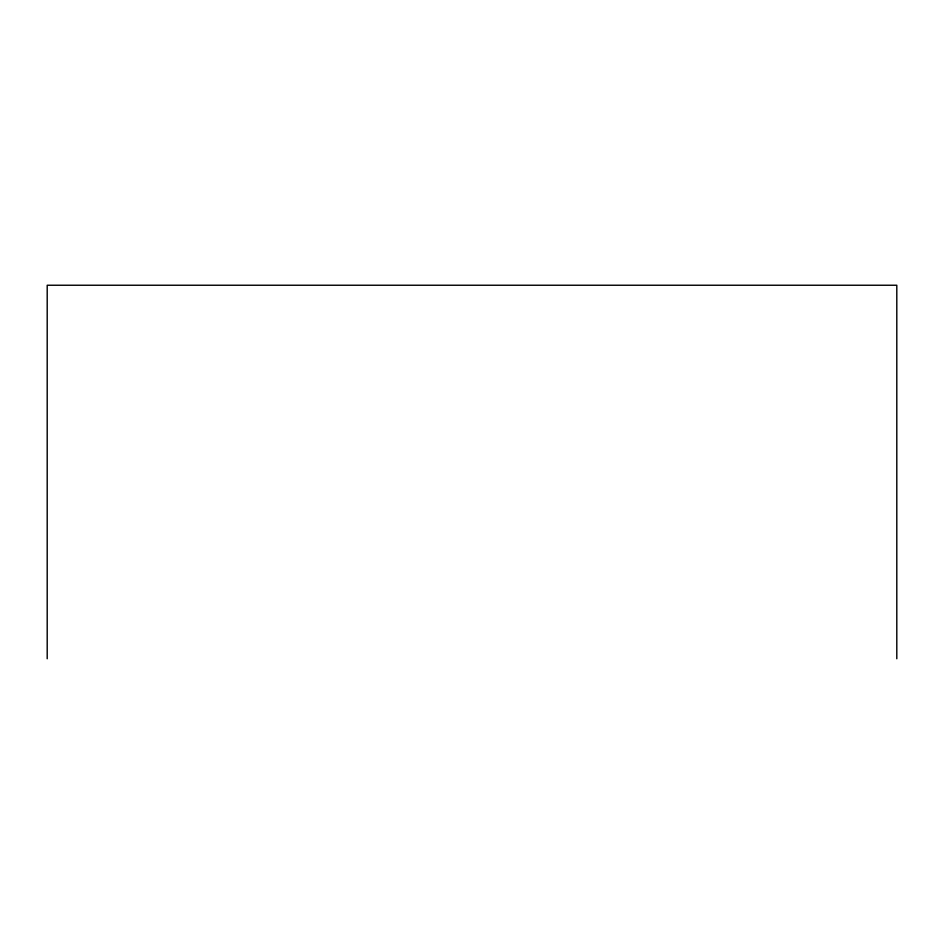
<?xml version="1.0" encoding="UTF-8"?>
<svg xmlns="http://www.w3.org/2000/svg" width="944" height="944" viewBox="0 0 944 944"><rect width="100%" height="100%" fill="white"/><g stroke="black" fill="none" stroke-linecap="round" stroke-linejoin="round"><path stroke-width="1.42" d="M896.8 658.759L896.8 285.241L47.2 285.241L47.2 658.759"/></g></svg>
